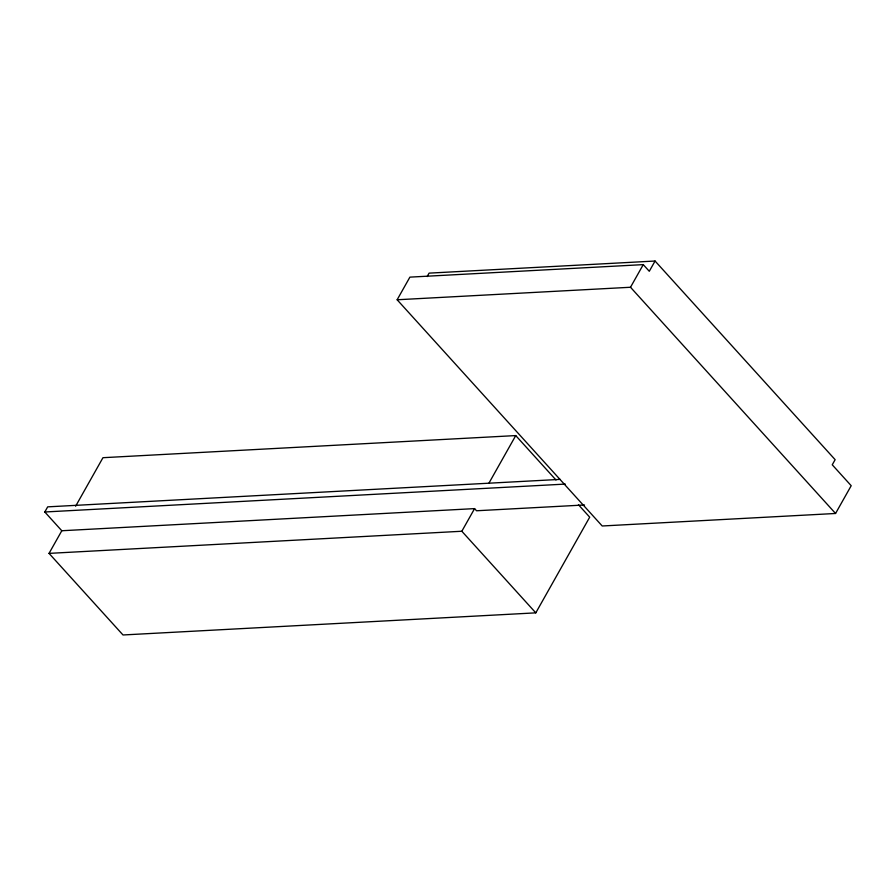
<?xml version="1.0" encoding="UTF-8"?>
<svg xmlns="http://www.w3.org/2000/svg" width="896" height="896" viewBox="0 0 896 896"><rect width="100%" height="100%" fill="white"/><g stroke="black" fill="none" stroke-linecap="round" stroke-linejoin="round"><path stroke-width="1.34" d="M584.506 504.974L476.538 510.765L474.589 508.614L61.802 530.746L44.8 511.986L47.69 506.856L560.179 479.382M578.469 504.773L589.702 517.171L535.797 612.853L123.01 634.973L49.045 553.381L61.802 530.746M75.622 506.218L102.962 457.699L515.749 435.579L556.002 479.987M397.141 299.768L409.898 277.133L643.261 264.622L649.286 271.275L655.066 261.027L835.139 459.67L832.25 464.8L851.2 485.71L835.554 513.475L602.202 525.986L397.141 299.768L630.504 287.258L835.554 513.475M427.157 276.55L429.083 273.134L655.066 261.027M49.045 553.381L461.832 531.25L474.589 508.614M489.093 482.877L515.749 435.579M630.504 287.258L643.261 264.622M44.8 511.986L565.298 484.086M461.832 531.25L535.797 612.853"/></g></svg>
